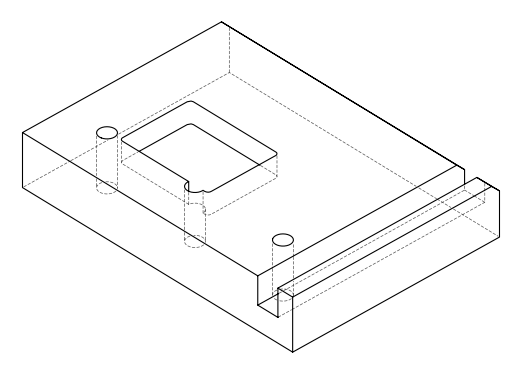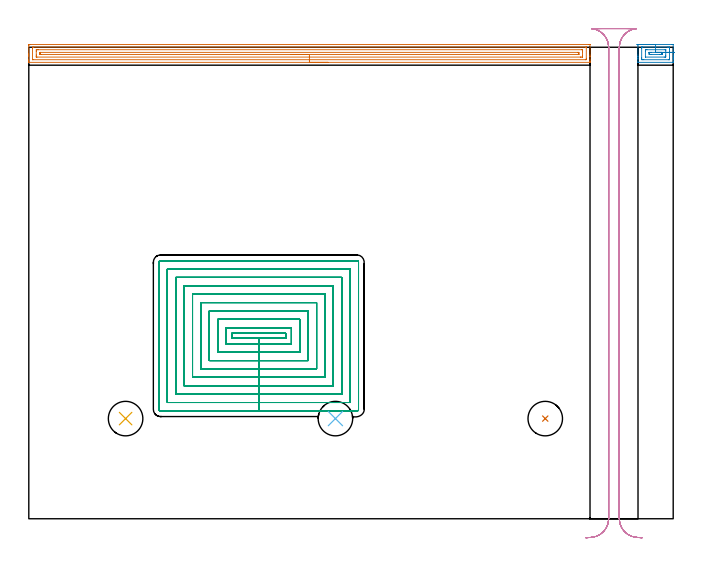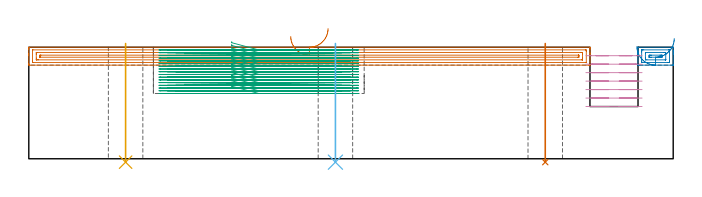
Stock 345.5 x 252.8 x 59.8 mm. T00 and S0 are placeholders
(PLAN: 7 operations, 3 tool changes, 95.3 min)
(1 AREA_MILL | FG_CHAMFER_SURFACE | UGT0205_001 | 9.83 min | 14125 mm3)
(2 AREA_MILL_1 | FG_CHAMFER_SURFACE_1 | UGT0205_001 | 0.8 min | 1139 mm3)
(3 MILL_RECTANGULAR_POCKET | POCKET_RECTANGULAR_STRAIGHT | NXT0201_008 | Follow Part, ap 1.5, ae 75% | 75.46 min | 242424 mm3)
(4 MILL_RECTANGULAR_SLOT | SLOT_RECTANGULAR | UGT0201_094 | Follow Part, ap 5, ae 75% | 8.42 min | 206144 mm3)
(5 INDEXABLE_INSERT_DRILL_THROUGH_HOLE_FROM_SOLID | STEP1HOLE | NXT0302_008 | 0.26 min | 16082 mm3)
(6 INDEXABLE_INSERT_DRILL_THROUGH_HOLE_FROM_SOLID_1 | STEP1HOLE_1 | NXT0302_008 | 0.26 min | 13187 mm3)
(7 INDEXABLE_INSERT_DRILL_THROUGH_HOLE_FROM_SOLID_2 | STEP1HOLE_2 | NXT0302_008 | 0.26 min | 16094 mm3)
(TOOL UGT0205_001 | Chamfer Mill 20 x 3 x 45 deg. | D20 FL50 Z2)
(TOOL NXT0201_008 | ENDMILL 6mm [2P460-0600-NA 1630] | D6 FL26 Z6)
(TOOL UGT0201_094 | End mill 20 mm | D20 FL38 Z4)
(TOOL NXT0302_008 | Index. Insert Drill 18.5mm [880-D1850L25-05] | D18.5 PA176 FL93 Z2)
(OP 1 AREA_MILL)
G17 G21 G94 G90
T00 M6
G54
G17 G0 G90 X160.45 Y244.7 S1061 M3
G43 Z69.8 H0
G94 G1 X160.412 Z68.928 F250.
X160.298 Z68.063
X160.109 Z67.212
X159.847 Z66.38
X159.513 Z65.574
X159.11 Z64.8
X158.642 Z64.064
X158.11 Z63.372
X157.521 Z62.729
X156.878 Z62.14
X156.186 Z61.608
X155.45 Z61.14
X154.676 Z60.737
X153.87 Z60.403
X153.038 Z60.141
X152.186 Z59.952
X151.322 Z59.838
X150.45 Z59.8
X0.153
X0.01 Y244.702 Z59.788
X0.002 Y244.838 Z59.655
X0. Y244.98 Z59.52
Y245.385 Z59.114
Y245.987 Z58.508
Y248.044 Z56.453
Y248.622 Z55.873
Y249.211 Z55.284
Y253.603 Z50.894
X0.003 Y253.892 Z50.605
X0.01 Y254.292 Z50.205
X0.188 Y254.296 Z50.202
X0.599 Y254.3 Z50.2
X300.301
X300.852 Y254.299 Z50.199
X300.898 Y254.297 Z50.2
X300.9 Y254.242 Z50.256
Y248.622 Z55.873
Y248.044 Z56.453
Y247.743 Z56.754
Y245.987 Z58.508
Y245.385 Z59.114
Y244.979 Z59.52
X300.898 Y244.838 Z59.655
X300.89 Y244.702 Z59.788
X300.747 Y244.7 Z59.8
X150.45
Y246.114 Z58.386
X2.252 Y246.115 Z58.385
X2.034 Y246.119 Z58.381
X2.014 Y246.121 Z58.379
X2.008 Y246.134 Z58.366
X2.002 Y246.162 Z58.338
X2.001 Y246.189 Z58.311
Y252.135 Z52.365
X2.003 Y252.509 Z51.991
X2.011 Y252.879 Z51.621
X2.383 Y252.884 Z51.616
X2.513 Y252.885 Z51.615
X298.648
X298.866 Y252.881 Z51.619
X298.887 Y252.879 Z51.621
X298.892 Y252.866 Z51.634
X298.898 Y252.838 Z51.662
X298.899 Y252.811 Z51.689
Y246.865 Z57.635
X298.897 Y246.491 Z58.009
X298.889 Y246.121 Z58.379
X298.517 Y246.116 Z58.384
X298.387 Y246.115 Z58.385
X150.45 Y246.114 Z58.386
Y247.528 Z56.972
X4.385 Y247.529 Z56.971
X4.167
X4.094 Y247.531 Z56.969
X4.037 Y247.535 Z56.965
X4.01 Y247.538 Z56.962
X4.008 Y247.58 Z56.92
X4.003 Y247.743 Z56.757
X4. Y247.907 Z56.593
Y248.622 Z55.878
Y250.542 Z53.958
X4.003 Y251.257 Z53.243
X4.006 Y251.415 Z53.085
X4.013 Y251.465 Z53.035
X4.058 Y251.467 Z53.033
X4.167 Y251.469 Z53.031
X4.841 Y251.471 Z53.029
X5.059 Y251.472 Z53.028
X296.515 Y251.471 Z53.029
X296.733
X296.806 Y251.469 Z53.031
X296.863 Y251.465 Z53.035
X296.89 Y251.462 Z53.038
X296.892 Y251.42 Z53.08
X296.897 Y251.257 Z53.243
X296.9 Y251.093 Z53.407
Y250.378 Z54.122
Y248.458 Z56.042
X296.897 Y247.743 Z56.757
X296.894 Y247.585 Z56.915
X296.887 Y247.535 Z56.965
X296.842 Y247.533 Z56.967
X296.733 Y247.531 Z56.969
X296.059 Y247.529 Z56.971
X295.841 Y247.528 Z56.972
X150.45
Y248.943 Z55.557
X6.516
X6.122 Y248.946 Z55.554
X6.039 Y248.949 Z55.551
X6.01 Y248.951 Z55.549
X6.007 Y248.991 Z55.509
X6.004 Y249.083 Z55.417
X6. Y249.451 Z55.049
Y249.5 Z55.
X6.001 Y249.915 Z54.585
X6.003 Y250.018 Z54.482
X6.006 Y250.043 Z54.457
X6.01 Y250.05 Z54.45
X6.021 Y250.052 Z54.448
X6.088 Y250.055 Z54.445
X6.277 Y250.057 Z54.443
X294.384
X294.778 Y250.054 Z54.446
X294.861 Y250.051 Z54.449
X294.89 Y250.049 Z54.451
X294.893 Y250.009 Z54.491
X294.896 Y249.917 Z54.583
X294.9 Y249.549 Z54.951
Y249.5 Z55.
X294.899 Y249.085 Z55.415
X294.897 Y248.982 Z55.518
X294.894 Y248.957 Z55.543
X294.89 Y248.95 Z55.55
X294.879 Y248.948 Z55.552
X294.812 Y248.945 Z55.555
X294.623 Y248.943 Z55.557
X150.45
X149.578 Z55.595
X148.714 Z55.709
X147.862 Z55.898
X147.03 Z56.16
X146.224 Z56.494
X145.45 Z56.897
X144.714 Z57.366
X144.022 Z57.897
X143.379 Z58.486
X142.79 Z59.129
X142.258 Z59.822
X141.79 Z60.557
X141.387 Z61.331
X141.053 Z62.137
X140.791 Z62.969
X140.602 Z63.821
X140.488 Z64.686
X140.45 Z65.557
G0 Z69.8
M5
M2
(OP 2 AREA_MILL_1)
G17 G21 G94 G90
T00 M6
G54
G17 G0 G90 X326.05 Y254.3 S1061 M3
G43 Z69.8 H0
Z60.2
G94 G1 X326.088 Z59.328 F250.
X326.202 Z58.464
X326.391 Z57.612
X326.653 Z56.78
X326.987 Z55.974
X327.39 Z55.2
X327.858 Z54.464
X328.39 Z53.772
X328.979 Z53.129
X329.622 Z52.54
X330.314 Z52.008
X331.05 Z51.54
X331.824 Z51.137
X332.63 Z50.803
X333.462 Z50.541
X334.313 Z50.352
X335.178 Z50.238
X336.05 Z50.2
X344.941
X345.423 Y254.294 Z50.203
X345.49 Y254.291 Z50.205
X345.5 Y254.218 Z50.278
Y248.622 Z55.872
Y247.969 Z56.528
Y247.743 Z56.754
Y247.091 Z57.406
Y246.865 Z57.631
Y246.413 Z58.086
X345.499 Y244.908 Z59.591
X345.49 Y244.706 Z59.792
X345.386 Y244.7 Z59.8
X326.714
X326.61 Y244.706 Z59.792
X326.6 Y244.91 Z59.589
Y246.413 Z58.086
Y246.865 Z57.631
Y247.091 Z57.406
Y247.743 Z56.754
Y247.969 Z56.528
Y248.622 Z55.872
Y253.892 Z50.605
X326.604 Y254.222 Z50.274
X326.61 Y254.292 Z50.205
X326.681 Y254.299 Z50.199
X327.159 Y254.3 Z50.2
X336.05
Y252.886 Z51.614
X342.403
X343.163 Y252.884 Z51.616
X343.295 Y252.883 Z51.617
X343.481 Y252.879 Z51.621
X343.49 Y252.819 Z51.681
X343.497 Y252.684 Z51.816
X343.499 Y252.135 Z52.365
X343.5 Y251.802 Z52.698
X343.499 Y246.865 Z57.635
X343.498 Y246.534 Z57.966
X343.49 Y246.199 Z58.301
X343.486 Y246.121 Z58.379
X343.447 Y246.119 Z58.381
X343.353 Y246.116 Z58.384
X343.163 Y246.115 Z58.385
X343.034 Y246.114 Z58.386
X329.697
X328.937 Y246.116 Z58.384
X328.805 Y246.117 Z58.383
X328.619 Y246.121 Z58.379
X328.61 Y246.181 Z58.319
X328.603 Y246.316 Z58.184
X328.601 Y246.865 Z57.635
X328.6 Y247.198 Z57.302
Y252.135 Z52.365
X328.602 Y252.466 Z52.034
X328.61 Y252.801 Z51.699
X328.614 Y252.879 Z51.621
X328.653 Y252.881 Z51.619
X328.747 Y252.884 Z51.616
X328.937 Y252.885 Z51.615
X329.066 Y252.886 Z51.614
X336.05
Y251.472 Z53.028
X341.167 Y251.471 Z53.029
X341.385
X341.457 Y251.47 Z53.03
X341.482 Y251.468 Z53.032
X341.489 Y251.466 Z53.034
X341.492 Y251.446 Z53.054
X341.497 Y251.371 Z53.129
X341.499 Y251.257 Z53.243
X341.5 Y251.143 Z53.357
Y248.508 Z55.992
X341.497 Y247.743 Z56.757
X341.495 Y247.634 Z56.866
X341.484 Y247.535 Z56.965
X341.385 Y247.534 Z56.966
X340.712 Y247.529 Z56.971
X330.715
X330.643 Y247.53 Z56.97
X330.618 Y247.532 Z56.968
X330.611 Y247.534 Z56.966
X330.608 Y247.554 Z56.946
X330.603 Y247.629 Z56.871
X330.601 Y247.743 Z56.757
X330.6 Y247.857 Z56.643
Y250.492 Z54.008
X330.603 Y251.257 Z53.243
X330.605 Y251.366 Z53.134
X330.616 Y251.464 Z53.036
X330.715 Y251.466 Z53.034
X331.388 Y251.471 Z53.029
X336.05 Y251.472 Z53.028
Y250.057 Z54.443
X338.153
X338.717
X339.044 Y250.055 Z54.445
X339.409 Y250.05 Z54.45
X339.49 Y250.048 Z54.452
X339.494 Y249.905 Z54.595
X339.499 Y249.606 Z54.894
X339.5 Y249.5 Z55.
X339.499 Y249.113 Z55.387
X339.497 Y249.017 Z55.483
X339.493 Y248.969 Z55.531
X339.49 Y248.951 Z55.549
X339.468 Y248.949 Z55.551
X339.279 Y248.945 Z55.555
X338.717 Y248.943 Z55.557
X338.392
X333.947
X333.383
X333.056 Y248.945 Z55.555
X332.691 Y248.95 Z55.55
X332.61 Y248.952 Z55.548
X332.606 Y249.095 Z55.405
X332.6 Y249.394 Z55.106
Y249.5 Z55.
X332.601 Y249.887 Z54.613
X332.603 Y249.983 Z54.517
X332.607 Y250.031 Z54.469
X332.609 Y250.049 Z54.451
X332.632 Y250.051 Z54.449
X332.821 Y250.055 Z54.445
X333.383 Y250.057 Z54.443
X333.708
X336.05
X336.922 Z54.481
X337.786 Z54.595
X338.638 Z54.783
X339.47 Z55.046
X340.276 Z55.38
X341.05 Z55.782
X341.786 Z56.251
X342.478 Z56.782
X343.121 Z57.372
X343.71 Z58.015
X344.241 Z58.707
X344.71 Z59.443
X345.113 Z60.217
X345.447 Z61.022
X345.709 Z61.854
X345.898 Z62.706
X346.012 Z63.571
X346.05 Z64.443
G0 Z69.8
M5
M2
(OP 3 MILL_RECTANGULAR_POCKET)
G17 G21 G94 G90
T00 M6
G54
G17 G0 G90 X108.8 Y98.941 S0 M3
G43 Z69.8 H1
Z62.8
G94 G1 Y96.8 Z62.226 F250.
X123.3 Z58.341
X137.8 F500.
Y99.4
X108.8
Y96.8
X123.3
Y93.8
X140.8
Y102.4
X105.8
Y93.8
X123.3
Y89.3
X145.3
Y106.9
X101.3
Y89.3
X123.3
Y84.8
X149.8
Y111.4
X96.8
Y84.8
X123.3
Y80.3
X154.3
Y115.9
X92.3
Y80.3
X123.3
Y75.8
X158.8
Y120.4
X87.8
Y75.8
X123.3
Y71.3
X155.115
X163.3
Y124.9
X83.3
Y71.3
X123.3
Y66.8
X167.8
Y129.4
X78.8
Y66.8
X123.3
Y62.3
X172.3
Y133.9
X74.3
Y62.3
X123.3
Y57.8
X176.
G3 X176.8 Y58.6 R0.8
G1 Y137.6
G3 X176. Y138.4 R0.8
G1 X70.6
G3 X69.8 Y137.6 R0.8
G1 Y58.6
G3 X70.6 Y57.8 R0.8
G1 X123.3
X124.3
G0 X108.8 Y98.941 Z61.341
G1 Y96.8 Z60.768 F250.
X123.3 Z56.882
X137.8 F500.
Y99.4
X108.8
Y96.8
X123.3
Y93.8
X140.8
Y102.4
X105.8
Y93.8
X123.3
Y89.3
X145.3
Y106.9
X101.3
Y89.3
X123.3
Y84.8
X149.8
Y111.4
X96.8
Y84.8
X123.3
Y80.3
X154.3
Y115.9
X92.3
Y80.3
X123.3
Y75.8
X158.8
Y120.4
X87.8
Y75.8
X123.3
Y71.3
X155.115
X163.3
Y124.9
X83.3
Y71.3
X123.3
Y66.8
X167.8
Y129.4
X78.8
Y66.8
X123.3
Y62.3
X172.3
Y133.9
X74.3
Y62.3
X123.3
Y57.8
X176.
G3 X176.8 Y58.6 R0.8
G1 Y137.6
G3 X176. Y138.4 R0.8
G1 X70.6
G3 X69.8 Y137.6 R0.8
G1 Y58.6
G3 X70.6 Y57.8 R0.8
G1 X123.3
X124.3
G0 X108.8 Y98.941 Z59.882
G1 Y96.8 Z59.309 F250.
X123.3 Z55.423
X137.8 F500.
Y99.4
X108.8
Y96.8
X123.3
Y93.8
X140.8
Y102.4
X105.8
Y93.8
X123.3
Y89.3
X145.3
Y106.9
X101.3
Y89.3
X123.3
Y84.8
X149.8
Y111.4
X96.8
Y84.8
X123.3
Y80.3
X154.3
Y115.9
X92.3
Y80.3
X123.3
Y75.8
X158.8
Y120.4
X87.8
Y75.8
X123.3
Y71.3
X163.3
Y124.9
X83.3
Y71.3
X123.3
Y66.8
X167.8
Y129.4
X78.8
Y66.8
X123.3
Y62.3
X172.3
Y133.9
X74.3
Y62.3
X123.3
Y57.8
X176.
G3 X176.8 Y58.6 R0.8
G1 Y137.6
G3 X176. Y138.4 R0.8
G1 X70.6
G3 X69.8 Y137.6 R0.8
G1 Y58.6
G3 X70.6 Y57.8 R0.8
G1 X123.3
X124.3
G0 X108.8 Y98.941 Z58.423
G1 Y96.8 Z57.85 F250.
X123.3 Z53.965
X137.8 F500.
Y99.4
X108.8
Y96.8
X123.3
Y93.8
X140.8
Y102.4
X105.8
Y93.8
X123.3
Y89.3
X145.3
Y106.9
X101.3
Y89.3
X123.3
Y84.8
X149.8
Y111.4
X96.8
Y84.8
X123.3
Y80.3
X154.3
Y115.9
X92.3
Y80.3
X123.3
Y75.8
X158.8
Y120.4
X87.8
Y75.8
X123.3
Y71.3
X163.3
Y124.9
X83.3
Y71.3
X123.3
Y66.8
X167.8
Y129.4
X78.8
Y66.8
X123.3
Y62.3
X172.3
Y133.9
X74.3
Y62.3
X123.3
Y57.8
X176.
G3 X176.8 Y58.6 R0.8
G1 Y137.6
G3 X176. Y138.4 R0.8
G1 X70.6
G3 X69.8 Y137.6 R0.8
G1 Y58.6
G3 X70.6 Y57.8 R0.8
G1 X123.3
X124.3
G0 X108.8 Y98.941 Z56.965
G1 Y96.8 Z56.391 F250.
X123.3 Z52.506
X137.8 F500.
Y99.4
X108.8
Y96.8
X123.3
Y93.8
X140.8
Y102.4
X105.8
Y93.8
X123.3
Y89.3
X145.3
Y106.9
X101.3
Y89.3
X123.3
Y84.8
X149.8
Y111.4
X96.8
Y84.8
X123.3
Y80.3
X154.3
Y115.9
X92.3
Y80.3
X123.3
Y75.8
X158.8
Y120.4
X87.8
Y75.8
X123.3
Y71.3
X163.3
Y124.9
X83.3
Y71.3
X123.3
Y66.8
X167.8
Y129.4
X78.8
Y66.8
X123.3
Y62.3
X172.3
Y133.9
X74.3
Y62.3
X123.3
Y57.8
X176.
G3 X176.8 Y58.6 R0.8
G1 Y137.6
G3 X176. Y138.4 R0.8
G1 X70.6
G3 X69.8 Y137.6 R0.8
G1 Y58.6
G3 X70.6 Y57.8 R0.8
G1 X123.3
X124.3
G0 X108.8 Y98.941 Z55.506
G1 Y96.8 Z54.932 F250.
X123.3 Z51.047
X137.8 F500.
Y99.4
X108.8
Y96.8
X123.3
Y93.8
X140.8
Y102.4
X105.8
Y93.8
X123.3
Y89.3
X145.3
Y106.9
X101.3
Y89.3
X123.3
Y84.8
X149.8
Y111.4
X96.8
Y84.8
X123.3
Y80.3
X154.3
Y115.9
X92.3
Y80.3
X123.3
Y75.8
X158.8
Y120.4
X87.8
Y75.8
X123.3
Y71.3
X155.115
X163.3
Y124.9
X83.3
Y71.3
X123.3
Y66.8
X167.8
Y129.4
X78.8
Y66.8
X123.3
Y62.3
X172.3
Y133.9
X74.3
Y62.3
X123.3
Y57.8
X176.
G3 X176.8 Y58.6 R0.8
G1 Y137.6
G3 X176. Y138.4 R0.8
G1 X70.6
G3 X69.8 Y137.6 R0.8
G1 Y58.6
G3 X70.6 Y57.8 R0.8
G1 X123.3
X124.3
G0 X108.8 Y98.941 Z54.047
G1 Y96.8 Z53.473 F250.
X123.3 Z49.588
X137.8 F500.
Y99.4
X108.8
Y96.8
X123.3
Y93.8
X140.8
Y102.4
X105.8
Y93.8
X123.3
Y89.3
X145.3
Y106.9
X101.3
Y89.3
X123.3
Y84.8
X149.8
Y111.4
X96.8
Y84.8
X123.3
Y80.3
X154.3
Y115.9
X92.3
Y80.3
X123.3
Y75.8
X158.8
Y120.4
X87.8
Y75.8
X123.3
Y71.3
X163.3
Y124.9
X83.3
Y71.3
X123.3
Y66.8
X167.8
Y129.4
X78.8
Y66.8
X123.3
Y62.3
X172.3
Y133.9
X74.3
Y62.3
X123.3
Y57.8
X176.
G3 X176.8 Y58.6 R0.8
G1 Y137.6
G3 X176. Y138.4 R0.8
G1 X70.6
G3 X69.8 Y137.6 R0.8
G1 Y58.6
G3 X70.6 Y57.8 R0.8
G1 X123.3
X124.3
G0 X108.8 Y98.941 Z52.588
G1 Y96.8 Z52.015 F250.
X123.3 Z48.129
X137.8 F500.
Y99.4
X108.8
Y96.8
X123.3
Y93.8
X140.8
Y102.4
X105.8
Y93.8
X123.3
Y89.3
X145.3
Y106.9
X101.3
Y89.3
X123.3
Y84.8
X149.8
Y111.4
X96.8
Y84.8
X123.3
Y80.3
X154.3
Y115.9
X92.3
Y80.3
X123.3
Y75.8
X158.8
Y120.4
X87.8
Y75.8
X123.3
Y71.3
X163.3
Y124.9
X83.3
Y71.3
X123.3
Y66.8
X167.8
Y129.4
X78.8
Y66.8
X123.3
Y62.3
X172.3
Y133.9
X74.3
Y62.3
X123.3
Y57.8
X176.
G3 X176.8 Y58.6 R0.8
G1 Y137.6
G3 X176. Y138.4 R0.8
G1 X70.6
G3 X69.8 Y137.6 R0.8
G1 Y58.6
G3 X70.6 Y57.8 R0.8
G1 X123.3
X124.3
G0 X108.8 Y98.941 Z51.129
G1 Y96.8 Z50.556 F250.
X123.3 Z46.671
X137.8 F500.
Y99.4
X108.8
Y96.8
X123.3
Y93.8
X140.8
Y102.4
X105.8
Y93.8
X123.3
Y89.3
X145.3
Y106.9
X101.3
Y89.3
X123.3
Y84.8
X149.8
Y111.4
X96.8
Y84.8
X123.3
Y80.3
X154.3
Y115.9
X92.3
Y80.3
X123.3
Y75.8
X158.8
Y120.4
X87.8
Y75.8
X123.3
Y71.3
X163.3
Y124.9
X83.3
Y71.3
X123.3
Y66.8
X167.8
Y129.4
X78.8
Y66.8
X123.3
Y62.3
X172.3
Y133.9
X74.3
Y62.3
X123.3
Y57.8
X176.
G3 X176.8 Y58.6 R0.8
G1 Y137.6
G3 X176. Y138.4 R0.8
G1 X70.6
G3 X69.8 Y137.6 R0.8
G1 Y58.6
G3 X70.6 Y57.8 R0.8
G1 X123.3
X124.3
G0 X108.8 Y98.941 Z49.671
G1 Y96.8 Z49.097 F250.
X123.3 Z45.212
X137.8 F500.
Y99.4
X108.8
Y96.8
X123.3
Y93.8
X140.8
Y102.4
X105.8
Y93.8
X123.3
Y89.3
X145.3
Y106.9
X101.3
Y89.3
X123.3
Y84.8
X149.8
Y111.4
X96.8
Y84.8
X123.3
Y80.3
X154.3
Y115.9
X92.3
Y80.3
X123.3
Y75.8
X158.8
Y120.4
X87.8
Y75.8
X123.3
Y71.3
X163.3
Y124.9
X83.3
Y71.3
X123.3
Y66.8
X167.8
Y129.4
X78.8
Y66.8
X123.3
Y62.3
X172.3
Y133.9
X74.3
Y62.3
X123.3
Y57.8
X176.
G3 X176.8 Y58.6 R0.8
G1 Y137.6
G3 X176. Y138.4 R0.8
G1 X70.6
G3 X69.8 Y137.6 R0.8
G1 Y58.6
G3 X70.6 Y57.8 R0.8
G1 X123.3
X124.3
G0 X108.8 Y98.941 Z48.212
G1 Y96.8 Z47.638 F250.
X123.3 Z43.753
X137.8 F500.
Y99.4
X108.8
Y96.8
X123.3
Y93.8
X140.8
Y102.4
X105.8
Y93.8
X123.3
Y89.3
X145.3
Y106.9
X101.3
Y89.3
X123.3
Y84.8
X149.8
Y111.4
X96.8
Y84.8
X123.3
Y80.3
X154.3
Y115.9
X92.3
Y80.3
X123.3
Y75.8
X158.8
Y120.4
X87.8
Y75.8
X123.3
Y71.3
X163.3
Y124.9
X83.3
Y71.3
X123.3
Y66.8
X167.8
Y129.4
X78.8
Y66.8
X123.3
Y62.3
X172.3
Y133.9
X74.3
Y62.3
X123.3
Y57.8
X176.
G3 X176.8 Y58.6 R0.8
G1 Y137.6
G3 X176. Y138.4 R0.8
G1 X70.6
G3 X69.8 Y137.6 R0.8
G1 Y58.6
G3 X70.6 Y57.8 R0.8
G1 X123.3
X124.3
G0 X108.8 Y98.941 Z46.753
G1 Y96.8 Z46.179 F250.
X123.3 Z42.294
X137.8 F500.
Y99.4
X108.8
Y96.8
X123.3
Y93.8
X140.8
Y102.4
X105.8
Y93.8
X123.3
Y89.3
X145.3
Y106.9
X101.3
Y89.3
X123.3
Y84.8
X149.8
Y111.4
X96.8
Y84.8
X123.3
Y80.3
X154.3
Y115.9
X92.3
Y80.3
X123.3
Y75.8
X158.8
Y120.4
X87.8
Y75.8
X123.3
Y71.3
X163.3
Y124.9
X83.3
Y71.3
X123.3
Y66.8
X167.8
Y129.4
X78.8
Y66.8
X123.3
Y62.3
X172.3
Y133.9
X74.3
Y62.3
X123.3
Y57.8
X176.
G3 X176.8 Y58.6 R0.8
G1 Y137.6
G3 X176. Y138.4 R0.8
G1 X70.6
G3 X69.8 Y137.6 R0.8
G1 Y58.6
G3 X70.6 Y57.8 R0.8
G1 X123.3
X124.3
G0 X108.8 Y98.941 Z45.294
G1 Y96.8 Z44.721 F250.
X123.3 Z40.835
X137.8 F500.
Y99.4
X108.8
Y96.8
X123.3
Y93.8
X140.8
Y102.4
X105.8
Y93.8
X123.3
Y89.3
X145.3
Y106.9
X101.3
Y89.3
X123.3
Y84.8
X149.8
Y111.4
X96.8
Y84.8
X123.3
Y80.3
X154.3
Y115.9
X92.3
Y80.3
X123.3
Y75.8
X158.8
Y120.4
X87.8
Y75.8
X123.3
Y71.3
X163.3
Y124.9
X83.3
Y71.3
X123.3
Y66.8
X167.8
Y129.4
X78.8
Y66.8
X123.3
Y62.3
X172.3
Y133.9
X74.3
Y62.3
X123.3
Y57.8
X176.
G3 X176.8 Y58.6 R0.8
G1 Y137.6
G3 X176. Y138.4 R0.8
G1 X70.6
G3 X69.8 Y137.6 R0.8
G1 Y58.6
G3 X70.6 Y57.8 R0.8
G1 X123.3
X124.3
G0 X108.8 Y98.941 Z43.835
G1 Y96.8 Z43.262 F250.
X123.3 Z39.376
X137.8 F500.
Y99.4
X108.8
Y96.8
X123.3
Y93.8
X140.8
Y102.4
X105.8
Y93.8
X123.3
Y89.3
X145.3
Y106.9
X101.3
Y89.3
X123.3
Y84.8
X149.8
Y111.4
X96.8
Y84.8
X123.3
Y80.3
X154.3
Y115.9
X92.3
Y80.3
X123.3
Y75.8
X158.8
Y120.4
X87.8
Y75.8
X123.3
Y71.3
X163.3
Y124.9
X83.3
Y71.3
X123.3
Y66.8
X167.8
Y129.4
X78.8
Y66.8
X123.3
Y62.3
X172.3
Y133.9
X74.3
Y62.3
X123.3
Y57.8
X176.
G3 X176.8 Y58.6 R0.8
G1 Y137.6
G3 X176. Y138.4 R0.8
G1 X70.6
G3 X69.8 Y137.6 R0.8
G1 Y58.6
G3 X70.6 Y57.8 R0.8
G1 X123.3
X124.3
G0 X108.8 Y98.941 Z42.376
G1 Y96.8 Z41.803 F250.
X123.3 Z37.918
X137.8 F500.
Y99.4
X108.8
Y96.8
X123.3
Y93.8
X140.8
Y102.4
X105.8
Y93.8
X123.3
Y89.3
X145.3
Y106.9
X101.3
Y89.3
X123.3
Y84.8
X149.8
Y111.4
X96.8
Y84.8
X123.3
Y80.3
X154.3
Y115.9
X92.3
Y80.3
X123.3
Y75.8
X158.8
Y120.4
X87.8
Y75.8
X123.3
Y71.3
X163.3
Y124.9
X83.3
Y71.3
X123.3
Y66.8
X167.8
Y129.4
X78.8
Y66.8
X123.3
Y62.3
X172.3
Y133.9
X74.3
Y62.3
X123.3
Y57.8
X176.
G3 X176.8 Y58.6 R0.8
G1 Y137.6
G3 X176. Y138.4 R0.8
G1 X70.6
G3 X69.8 Y137.6 R0.8
G1 Y58.6
G3 X70.6 Y57.8 R0.8
G1 X123.3
X124.3
G0 X108.8 Y98.941 Z40.918
G1 Y96.8 Z40.344 F250.
X123.3 Z36.459
X137.8 F500.
Y99.4
X108.8
Y96.8
X123.3
Y93.8
X140.8
Y102.4
X105.8
Y93.8
X123.3
Y89.3
X145.3
Y106.9
X101.3
Y89.3
X123.3
Y84.8
X149.8
Y111.4
X96.8
Y84.8
X123.3
Y80.3
X154.3
Y115.9
X92.3
Y80.3
X123.3
Y75.8
X158.8
Y120.4
X87.8
Y75.8
X123.3
Y71.3
X163.3
Y124.9
X83.3
Y71.3
X123.3
Y66.8
X167.8
Y129.4
X78.8
Y66.8
X123.3
Y62.3
X172.3
Y133.9
X74.3
Y62.3
X123.3
Y57.8
X176.
G3 X176.8 Y58.6 R0.8
G1 Y137.6
G3 X176. Y138.4 R0.8
G1 X70.6
G3 X69.8 Y137.6 R0.8
G1 Y58.6
G3 X70.6 Y57.8 R0.8
G1 X123.3
X124.3
G0 X108.8 Y98.941 Z39.459
G1 Y96.8 Z38.885 F250.
X123.3 Z35.
X137.8 F500.
Y99.4
X108.8
Y96.8
X123.3
Y93.8
X140.8
Y102.4
X105.8
Y93.8
X123.3
Y89.3
X145.3
Y106.9
X101.3
Y89.3
X123.3
Y84.8
X149.8
Y111.4
X96.8
Y84.8
X123.3
Y80.3
X154.3
Y115.9
X92.3
Y80.3
X123.3
Y75.8
X158.8
Y120.4
X87.8
Y75.8
X123.3
Y71.3
X163.3
Y124.9
X83.3
Y71.3
X123.3
Y66.8
X167.8
Y129.4
X78.8
Y66.8
X123.3
Y62.3
X172.3
Y133.9
X74.3
Y62.3
X123.3
Y57.8
X176.
G3 X176.8 Y58.6 R0.8
G1 Y137.6
G3 X176. Y138.4 R0.8
G1 X70.6
G3 X69.8 Y137.6 R0.8
G1 Y58.6
G3 X70.6 Y57.8 R0.8
G1 X123.3
X124.3
G0 Z69.8
M5
M2
(OP 4 MILL_RECTANGULAR_SLOT)
G17 G21 G94 G90
T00 M6
G54
G17 G0 G90 X328.817 Y-10.202 S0 M3
G43 Z69.8 H0
Z55.257
G94 G1 X325.826 Y-9.97 F250.
G2 X316.6 Y0. R10. F500.
G1 Y252.8
G2 X323.354 Y262.259 R10.
G1 X323.364 Y262.287
G3 X320.203 Y262.8 R10.
G1 X307.306
G3 X304.14 Y262.286 R10.
G1 X304.15 Y262.257
G2 X310.9 Y252.8 R10.
G1 Y0.
G2 X301.674 Y-9.97 R10.
G1 X298.683 Y-10.202 F250.
G0 X328.817 Z50.714
G1 X325.826 Y-9.97
G2 X316.6 Y0. R10. F500.
G1 Y252.8
G2 X325.677 Y262.757 R10.
G1 X325.679 Y262.787
G3 X325.175 Y262.8 R10.
G1 X302.297
G3 X301.812 Y262.788 R10.
G1 X301.813 Y262.758
G2 X310.9 Y252.8 R10.
G1 Y0.
G2 X301.674 Y-9.97 R10.
G1 X298.683 Y-10.202 F250.
G0 X328.817 Z46.171
G1 X325.826 Y-9.97
G2 X316.6 Y0. R10. F500.
G1 Y252.8
G2 X325.826 Y262.77 R10.
G1 Y262.8
X301.674
Y262.77
G2 X310.9 Y252.8 R10.
G1 Y0.
G2 X301.674 Y-9.97 R10.
G1 X298.683 Y-10.202 F250.
G0 X328.817 Z41.629
G1 X325.826 Y-9.97
G2 X316.6 Y0. R10. F500.
G1 Y252.8
G2 X325.826 Y262.77 R10.
G1 Y262.8
X301.674
Y262.77
G2 X310.9 Y252.8 R10.
G1 Y0.
G2 X301.674 Y-9.97 R10.
G1 X298.683 Y-10.202 F250.
G0 X328.817 Z37.086
G1 X325.826 Y-9.97
G2 X316.6 Y0. R10. F500.
G1 Y252.8
G2 X325.826 Y262.77 R10.
G1 Y262.8
X301.674
Y262.77
G2 X310.9 Y252.8 R10.
G1 Y0.
G2 X301.674 Y-9.97 R10.
G1 X298.683 Y-10.202 F250.
G0 X328.817 Z32.543
G1 X325.826 Y-9.97
G2 X316.6 Y0. R10. F500.
G1 Y252.8
G2 X325.826 Y262.77 R10.
G1 Y262.8
X301.674
Y262.77
G2 X310.9 Y252.8 R10.
G1 Y0.
G2 X301.674 Y-9.97 R10.
G1 X298.683 Y-10.202 F250.
G0 X328.817 Z28.
G1 X325.826 Y-9.97
G2 X316.6 Y0. R10. F500.
G1 Y252.8
G2 X325.826 Y262.77 R10.
G1 Y262.8
X301.674
Y262.77
G2 X310.9 Y252.8 R10.
G1 Y0.
G2 X301.674 Y-9.97 R10.
G1 X298.683 Y-10.202 F250.
G0 Z69.8
M5
M2
(OP 5 INDEXABLE_INSERT_DRILL_THROUGH_HOLE_FROM_SOLID)
G17 G21 G94 G90
T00 M6
G54
G17 G0 G90 X51.9 Y53.7 S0 M3
G43 Z69.8 H1
G94 G81 G98 Z-1.823 F250. R61.8
G80
M5
M2
(OP 6 INDEXABLE_INSERT_DRILL_THROUGH_HOLE_FROM_SOLID_1)
G17 G21 G94 G90
T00 M6
G54
G17 G0 G90 X164.4 Y53.7 S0 M3
G43 Z69.8 H1
G94 G81 G98 Z-1.823 F250. R61.8
G80
M5
M2
(OP 7 INDEXABLE_INSERT_DRILL_THROUGH_HOLE_FROM_SOLID_2)
G17 G21 G94 G90
T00 M6
G54
G17 G0 G90 X276.9 Y53.7 S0 M3
G43 Z69.8 H1
G94 G81 G98 Z-1.823 F250. R61.8
G80
M5
M2
